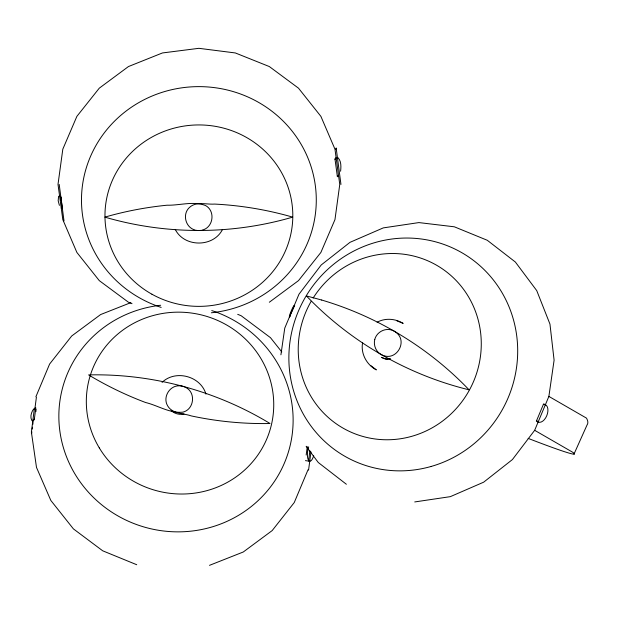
<?xml version="1.0" encoding="UTF-8"?>
<svg xmlns="http://www.w3.org/2000/svg" width="618" height="618" viewBox="0 0 618 618"><rect width="100%" height="100%" fill="white"/><g stroke="black" fill="none" stroke-linecap="round" stroke-linejoin="round"><path stroke-width="0.93" d="M340.595 171.24C341.105 166.721 341.352 161.159 337.976 157.652M34.392 418.865L32.87 420.449L34.268 419.831L35.798 407.826L34.392 408.452L31.387 432.082L36.493 467.424L50.823 500.441L73.403 528.884L102.704 550.808L136.725 564.721M36.408 397.204L34.824 409.232A6.257 2.248 -82.5 0 0 34.222 409.363M31.611 433.666L31.85 431.82M32.213 429.046L32.46 427.192M32.824 424.419L33.071 422.565M35.89 410.391L35.597 408.676L34.392 408.452M306.173 455.057L307.277 446.683M308.544 461.051L309.896 450.785M308.567 470.128L310.962 451.897M280.912 354.809L284.759 328.119L298.973 294.23L321.221 264.967L349.981 242.341L383.299 227.887L418.896 222.588L454.354 226.806L487.254 240.263L515.358 262.024L536.741 290.622L549.958 324.102L554.099 360.186L548.877 396.408L534.663 430.306L512.422 459.56L483.655 482.187L450.344 496.648L414.74 501.94M362.611 342.642C360.503 353.481 366.652 364.844 376.339 369.881L370.985 365.732M294.268 306.373L294.662 305.439L289.448 316.941A6.257 0.68 -67 0 1 291.155 311.109A6.257 0.68 -67 0 1 294.284 305.408M35.867 396.818L49.618 364.041L71.711 335.983L100.626 314.554L130.854 302.627M308.027 469.742L294.268 502.519L272.183 530.576L243.26 552.005L209.487 565.346M222.511 229.448C213.457 247.555 184.311 247.555 175.265 229.448M335.033 159.429L336.138 157.799L334.941 158.756L337.397 176.74L338.587 175.782L337.304 176.068M574.022 454.029L587.1 424.86A137.397 23.152 24.7 0 0 586.474 418.116L548.877 396.408M58.586 196.2L58.177 200.78L59.405 205.377M62.287 207.694L61.228 208.003L62.426 208.66L60.788 196.671L59.591 196.014L60.919 197.636M290.213 316.045L289.448 316.941M33.689 408.954C31.371 411.99 29.942 416.625 31.657 420.225M269.324 302.241L298.502 280.618L320.889 252.438L334.964 219.614L339.761 184.396L334.964 149.177L320.889 116.362L298.502 88.173L269.324 66.551L235.35 52.955L198.888 48.32L162.426 52.955L128.451 66.551L99.274 88.173L76.879 116.362L62.812 149.177L58.007 184.396L62.812 219.614L76.879 252.438L99.274 280.618L128.451 302.241L132.02 303.677M162.078 382.372C175.574 369.355 200.765 376.107 205.941 394.129M377.104 322.241C385.199 317.776 395.412 318.571 403.168 323.399L396.903 320.835M202.24 230.081C213.434 227.555 215.636 210.846 205.477 205.508C193.38 200.858 179.668 205.524 167.084 205.207C146.026 207.285 125.184 211.279 104.851 217.127C165.802 234.917 231.735 234.917 292.685 217.127C267.277 209.796 241.043 205.408 214.624 204.079C206.327 204.712 196.045 201.012 189.278 207.64C182.055 214.438 185.639 227.803 195.296 230.081M543.346 404.504L545.4 404.705A9.386 5.508 -68.7 0 1 546.76 415.729A9.386 5.508 -68.7 0 1 538.147 422.009L536.362 421.159L543.624 403.855L545.4 404.705M390.591 358.695L388.05 359.073L384.674 358.672L381.538 357.389L384.643 358.788M184.056 413.99C179.475 415.057 174.539 413.736 171.101 410.522M385.423 359.104L387.957 359.406M305.439 460.642L309.742 461.206A9.386 3.376 -82.5 0 0 313.689 455.497M36.022 409.386L34.824 409.232L36.161 411.256M237.698 314.33L241.182 315.759L270.483 337.683L281.777 351.905M309.742 461.206L308.227 459.738A9.386 3.376 -82.5 0 1 308.676 446.86M534.663 430.306L572.26 452.005A139.969 4.728 22.8 0 1 528.151 438.386M186.018 387.586C196.176 392.932 193.975 409.634 182.781 412.167C169.888 413.519 157.86 405.47 145.616 402.519C125.817 395.064 106.721 385.81 88.59 374.902C152.067 373.488 215.759 390.553 270.027 423.515C243.585 424.018 217.111 421.461 191.248 415.906C183.399 413.148 172.507 414.06 167.687 405.918C162.472 397.474 169.394 385.493 179.305 385.794A13.418 13.418 0 0 1 185.245 387.177M346.381 484.265L318.278 462.503L306.142 446.273M538.147 422.009L536.633 420.518M340.958 184.434L336.161 147.972A137.397 19.127 -7.6 0 1 335.713 149.255M59.204 184.434L64.002 220.896M201.391 230.282A13.418 13.418 0 0 1 196.145 230.282M161.182 307.416A117.397 113.395 0 0 1 109.564 126.435A117.397 113.395 0 0 1 302.72 147.115A117.397 113.395 0 0 1 211.333 312.785M211.75 310.56A117.397 113.395 15 0 1 266.574 491.766A117.397 113.395 15 0 1 73.627 471.719A117.397 113.395 15 0 1 160.665 305.253M33.194 421.646A6.257 2.248 -82.5 0 1 32.182 420.665M313.133 298.061A93.921 90.715 -60 0 1 470.862 301.028A93.921 90.715 -60 0 1 387.146 439.769A93.921 90.715 -60 0 1 311.186 301.283M374.771 339.398C373.62 343.979 374.956 348.961 378.239 352.353A13.418 13.418 0 0 0 384.257 355.829C396.841 359.815 406.961 342.287 397.212 333.38A13.418 13.418 0 0 0 391.202 329.912C384.28 328.003 376.586 332.445 374.771 339.398M321.708 300.039L306.389 295.906C350.282 341.793 407.386 374.763 469.062 389.827C428.822 347.787 377.521 316.532 321.708 300.039M151.928 294.214A93.921 90.715 0 0 0 292.808 215.651A93.921 90.715 0 0 0 151.928 137.088A93.921 90.715 0 0 0 151.928 294.214M99.282 447.865A93.921 90.715 15 0 0 261.584 449.255A93.921 90.715 15 0 0 179.235 312.16A93.921 90.715 15 0 0 99.282 447.865M431.217 466.435A117.397 113.395 -60 0 0 485.4 270.923A117.397 113.395 -60 0 0 293.233 325.995A117.397 113.395 -60 0 0 431.217 466.435"/></g></svg>
